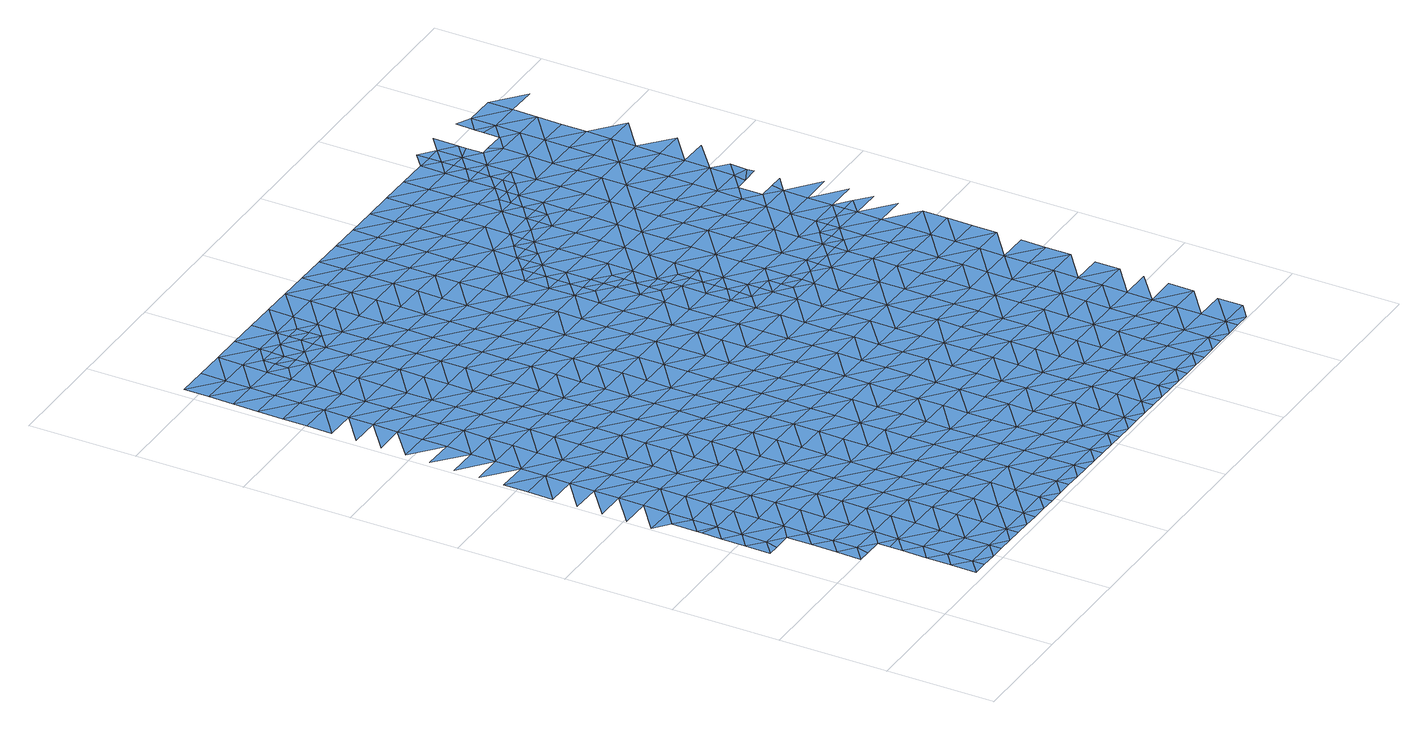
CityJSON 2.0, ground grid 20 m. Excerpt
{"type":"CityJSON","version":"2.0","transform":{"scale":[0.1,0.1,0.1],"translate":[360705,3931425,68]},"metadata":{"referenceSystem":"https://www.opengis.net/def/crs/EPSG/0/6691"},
"CityObjects":{
"waterbody1":{"type":"WaterBody","attributes":{"name":"9","class":"1140","function":"1","WaterBodyRiverFloodingRiskAttribute.description":"5","WaterBodyRiverFloodingRiskAttribute.rankOrg":"2","WaterBodyRiverFloodingRiskAttribute.adminType":"2","WaterBodyRiverFloodingRiskAttribute.scale":"L1"},"geometry":[{"type":"MultiSurface","lod":"1","boundaries":[[[0,1,2]],[[3,0,2]],[[4,5,6]],[[7,8,1]],[[9,10,11]],[[4,6,12]],[[11,10,13]],[[14,0,3]],[[1,0,7]],[[11,15,9]],[[16,17,5]],[[18,19,8]],[[4,16,5]],[[20,9,15]],[[21,4,12]],[[19,18,22]],[[13,23,11]],[[8,7,18]],[[24,7,0]],[[15,25,20]],[[16,26,17]],[[24,0,14]],[[27,20,25]],[[14,17,26]],[[28,15,11]],[[29,22,30]],[[23,28,11]],[[22,18,30]],[[27,31,32]],[[25,31,27]],[[33,34,35]],[[4,36,16]],[[35,29,33]],[[37,18,7]],[[32,31,21]],[[36,4,21]],[[24,14,26]],[[38,26,16]],[[29,30,33]],[[15,39,25]],[[40,28,23]],[[31,36,21]],[[41,7,24]],[[36,38,16]],[[42,31,25]],[[39,15,28]],[[37,7,41]],[[43,44,34]],[[45,24,26]],[[39,42,25]],[[30,18,46]],[[30,47,33]],[[40,48,28]],[[46,18,37]],[[46,47,30]],[[49,36,31]],[[50,26,38]],[[51,52,43]],[[24,53,41]],[[33,54,34]],[[55,39,28]],[[48,55,28]],[[45,26,50]],[[45,53,24]],[[56,31,42]],[[47,54,33]],[[57,38,36]],[[54,43,34]],[[58,59,51]],[[60,37,41]],[[61,62,63]],[[49,31,56]],[[64,42,39]],[[65,55,48]],[[66,50,38]],[[63,62,58]],[[67,61,63]],[[37,60,46]],[[63,68,67]],[[57,36,49]],[[69,39,55]],[[51,43,70]],[[71,45,50]],[[41,53,60]],[[42,72,56]],[[70,43,54]],[[65,73,55]],[[64,39,69]],[[68,74,75]],[[66,38,57]],[[71,53,45]],[[47,46,76]],[[58,51,77]],[[56,78,49]],[[77,51,70]],[[46,60,76]],[[72,42,64]],[[73,79,55]],[[74,80,81]],[[78,57,49]],[[71,50,66]],[[82,69,55]],[[54,47,83]],[[63,58,84]],[[53,85,60]],[[83,47,76]],[[84,58,77]],[[71,85,53]],[[79,82,55]],[[80,86,87]],[[88,66,57]],[[89,64,69]],[[90,76,60]],[[56,72,78]],[[70,54,91]],[[92,77,70]],[[68,63,93]],[[78,88,57]],[[93,63,84]],[[54,83,91]],[[73,94,79]],[[82,89,69]],[[86,95,96]],[[97,71,66]],[[76,98,83]],[[88,97,66]],[[60,85,90]],[[99,68,93]],[[70,91,92]],[[92,100,77]],[[94,101,79]],[[72,64,89]],[[74,68,102]],[[103,85,71]],[[84,77,100]],[[98,76,90]],[[102,68,99]],[[83,104,91]],[[97,103,71]],[[105,106,107]],[[96,95,105]],[[78,72,108]],[[80,74,109]],[[110,82,79]],[[108,72,89]],[[111,79,101]],[[93,84,112]],[[85,113,90]],[[109,74,102]],[[108,114,78]],[[115,92,91]],[[112,84,100]],[[103,113,85]],[[106,116,117]],[[118,99,93]],[[83,98,104]],[[86,119,95]],[[111,110,79]],[[88,78,114]],[[86,80,119]],[[120,97,88]],[[121,89,82]],[[122,98,90]],[[123,124,125]],[[126,111,101]],[[127,118,93]],[[119,80,109]],[[114,120,88]],[[128,100,92]],[[127,93,112]],[[116,124,123]],[[124,129,125]],[[91,104,130]],[[95,131,105]],[[99,132,102]],[[133,103,97]],[[118,132,99]],[[91,130,115]],[[134,112,100]],[[90,113,122]],[[122,135,98]],[[102,132,109]],[[136,137,129]],[[126,138,111]],[[105,139,106]],[[121,82,110]],[[108,89,121]],[[95,119,131]],[[103,140,113]],[[134,127,112]],[[141,130,104]],[[142,119,109]],[[97,120,133]],[[92,115,128]],[[133,140,103]],[[104,98,143]],[[144,145,137]],[[106,146,116]],[[114,108,147]],[[136,129,124]],[[132,142,109]],[[105,131,139]],[[147,108,121]],[[136,144,137]],[[148,118,127]],[[98,135,143]],[[149,131,119]],[[100,128,134]],[[110,111,150]],[[116,151,124]],[[111,138,150]],[[120,114,152]],[[145,153,154]],[[106,139,146]],[[122,113,155]],[[156,121,110]],[[152,114,147]],[[144,153,145]],[[157,132,118]],[[104,143,141]],[[115,158,128]],[[113,140,155]],[[149,119,142]],[[115,130,158]],[[138,159,150]],[[127,134,148]],[[124,160,136]],[[133,120,161]],[[154,162,163]],[[116,146,151]],[[121,156,147]],[[151,160,124]],[[161,120,152]],[[110,150,164]],[[165,122,155]],[[130,141,158]],[[139,131,166]],[[128,167,134]],[[135,122,168]],[[135,169,143]],[[159,170,150]],[[118,148,157]],[[157,171,132]],[[136,172,144]],[[131,149,166]],[[140,133,173]],[[110,164,156]],[[168,169,135]],[[147,174,152]],[[160,172,136]],[[169,141,143]],[[173,133,161]],[[154,153,162]],[[122,165,168]],[[142,132,171]],[[146,139,175]],[[128,158,167]],[[144,176,153]],[[139,166,175]],[[177,163,162]],[[150,178,164]],[[174,147,156]],[[172,176,144]],[[179,158,141]],[[178,150,170]],[[148,134,180]],[[181,165,155]],[[149,142,182]],[[140,173,183]],[[155,140,184]],[[151,146,185]],[[169,179,141]],[[149,186,166]],[[134,167,180]],[[187,156,164]],[[188,160,151]],[[142,171,182]],[[161,152,189]],[[146,175,185]],[[190,167,158]],[[140,183,184]],[[178,187,164]],[[157,148,191]],[[192,168,165]],[[152,174,189]],[[193,175,166]],[[178,170,194]],[[148,180,191]],[[195,174,156]],[[149,182,186]],[[173,161,196]],[[181,155,184]],[[151,185,197]],[[153,176,198]],[[162,153,199]],[[200,180,167]],[[162,201,177]],[[171,157,202]],[[168,192,169]],[[161,189,196]],[[188,151,197]],[[158,179,190]],[[194,203,178]],[[204,185,175]],[[157,191,202]],[[205,189,174]],[[166,186,193]],[[153,198,199]],[[192,165,181]],[[172,160,206]],[[207,179,169]],[[208,191,180]],[[156,187,195]],[[182,171,209]],[[173,196,210]],[[183,173,211]],[[212,204,175]],[[183,213,184]],[[206,160,188]],[[192,207,169]],[[167,190,200]],[[212,175,193]],[[201,162,199]],[[214,197,185]],[[171,202,209]],[[198,176,215]],[[211,213,183]],[[178,216,187]],[[189,217,196]],[[176,172,218]],[[219,190,179]],[[173,210,211]],[[184,213,181]],[[174,195,205]],[[220,199,198]],[[186,182,221]],[[204,214,185]],[[214,188,197]],[[218,172,206]],[[180,200,208]],[[222,195,187]],[[198,215,223]],[[178,203,216]],[[182,209,221]],[[215,176,218]],[[224,192,181]],[[196,225,210]],[[226,200,190]],[[198,223,220]],[[216,222,187]],[[202,191,227]],[[189,205,217]],[[193,186,228]],[[229,206,188]],[[179,207,219]],[[219,226,190]],[[203,230,216]],[[191,208,227]],[[227,231,202]],[[232,205,195]],[[186,221,228]],[[199,233,201]],[[234,215,218]],[[210,235,211]],[[236,208,200]],[[222,232,195]],[[209,202,231]],[[196,217,225]],[[181,213,224]],[[224,237,192]],[[238,218,206]],[[226,236,200]],[[230,239,216]],[[231,240,209]],[[241,217,205]],[[199,220,233]],[[209,242,221]],[[193,228,243]],[[212,193,244]],[[188,214,229]],[[207,192,237]],[[245,227,208]],[[232,241,205]],[[207,246,219]],[[210,225,235]],[[220,247,233]],[[193,243,244]],[[236,245,208]],[[204,248,214]],[[234,218,249]],[[239,250,216]],[[251,225,217]],[[221,252,228]],[[213,211,253]],[[216,250,222]],[[204,212,248]],[[254,249,218]],[[206,229,238]],[[201,233,255]],[[242,209,240]],[[219,256,226]],[[252,243,228]],[[211,235,253]],[[213,257,224]],[[207,237,246]],[[247,258,233]],[[212,244,248]],[[245,259,227]],[[260,232,222]],[[227,261,231]],[[214,262,229]],[[263,257,213]],[[257,237,224]],[[264,250,239]],[[218,238,254]],[[263,213,253]],[[250,260,222]],[[259,261,227]],[[217,241,251]],[[256,219,246]],[[252,221,242]],[[226,265,236]],[[266,244,243]],[[256,265,226]],[[267,255,233]],[[268,241,232]],[[231,269,240]],[[258,267,233]],[[229,270,238]],[[271,272,225]],[[214,248,262]],[[273,246,237]],[[274,249,254]],[[261,269,231]],[[225,251,271]],[[235,225,272]],[[236,275,245]],[[276,248,244]],[[265,275,236]],[[264,277,250]],[[270,229,262]],[[240,278,242]],[[238,279,254]],[[243,252,266]],[[272,280,235]],[[268,232,260]],[[254,281,274]],[[273,237,257]],[[269,278,240]],[[278,252,242]],[[253,235,280]],[[258,282,267]],[[275,283,245]],[[245,284,259]],[[248,285,262]],[[286,287,241]],[[277,288,250]],[[279,238,270]],[[287,271,251]],[[244,266,276]],[[263,253,280]],[[289,255,267]],[[250,288,260]],[[286,241,268]],[[256,246,290]],[[290,246,273]],[[251,241,287]],[[291,266,252]],[[263,292,257]],[[290,293,256]],[[254,294,281]],[[282,295,267]],[[259,296,261]],[[262,297,270]],[[294,254,279]],[[278,291,252]],[[248,276,285]],[[298,292,263]],[[299,268,260]],[[300,288,277]],[[265,256,293]],[[298,263,280]],[[288,301,260]],[[257,292,273]],[[302,276,266]],[[245,283,284]],[[261,296,269]],[[301,299,260]],[[299,286,268]],[[270,303,279]],[[304,305,271]],[[291,302,266]],[[305,280,272]],[[262,285,297]],[[306,290,273]],[[275,265,307]],[[267,308,289]],[[309,281,310]],[[271,287,304]],[[272,271,305]],[[311,285,276]],[[259,284,296]],[[281,294,310]],[[295,309,310]],[[269,312,278]],[[265,293,307]],[[300,313,288]],[[296,312,269]],[[267,295,314]],[[279,315,294]],[[302,311,276]],[[270,297,303]],[[303,315,279]],[[316,293,290]],[[283,275,317]],[[318,297,285]],[[273,292,306]],[[295,310,314]],[[278,319,291]],[[275,307,317]],[[320,321,286]],[[312,319,278]],[[321,304,287]],[[322,310,294]],[[298,280,323]],[[267,314,308]],[[324,292,298]],[[320,286,299]],[[325,307,293]],[[326,288,313]],[[284,283,327]],[[288,328,301]],[[287,286,321]],[[280,305,323]],[[329,303,297]],[[290,306,316]],[[316,325,293]],[[291,330,302]],[[283,317,327]],[[318,285,311]],[[319,330,291]],[[331,305,304]],[[332,299,301]],[[294,315,333]],[[334,317,307]],[[310,335,314]],[[324,298,323]],[[324,336,292]],[[326,313,337]],[[322,294,333]],[[325,334,307]],[[322,335,310]],[[302,338,311]],[[284,327,339]],[[328,332,301]],[[329,297,318]],[[296,284,340]],[[332,320,299]],[[330,338,302]],[[288,326,328]],[[306,292,336]],[[305,341,323]],[[340,284,339]],[[312,296,340]],[[304,321,331]],[[342,327,317]],[[315,303,343]],[[337,344,326]],[[311,345,318]],[[343,303,329]],[[346,321,320]],[[338,345,311]],[[347,324,323]],[[308,314,348]],[[319,312,349]],[[305,331,341]],[[350,329,318]],[[306,336,351]],[[316,306,352]],[[317,334,353]],[[348,314,335]],[[312,340,349]],[[354,315,343]],[[355,331,321]],[[356,322,333]],[[345,350,318]],[[347,336,324]],[[346,320,332]],[[325,316,352]],[[333,315,357]],[[358,334,325]],[[359,323,341]],[[342,317,353]],[[360,340,339]],[[306,351,352]],[[330,319,361]],[[362,343,329]],[[357,315,354]],[[356,335,322]],[[339,327,360]],[[326,344,363]],[[319,349,361]],[[347,323,359]],[[328,364,332]],[[350,362,329]],[[355,321,346]],[[365,341,331]],[[328,326,364]],[[366,349,340]],[[327,342,360]],[[347,367,336]],[[325,352,358]],[[356,333,357]],[[344,368,363]],[[364,326,363]],[[369,346,332]],[[330,361,370]],[[371,365,331]],[[338,330,372]],[[351,336,367]],[[362,373,343]],[[343,374,354]],[[371,331,355]],[[353,334,375]],[[356,376,335]],[[364,369,332]],[[377,361,349]],[[372,330,370]],[[345,338,372]],[[378,342,353]],[[373,374,343]],[[351,379,352]],[[334,358,375]],[[368,380,363]],[[348,335,376]],[[340,360,366]],[[381,355,346]],[[382,357,354]],[[359,341,365]],[[383,347,359]],[[384,351,367]],[[369,381,346]],[[352,379,358]],[[385,370,361]],[[350,345,386]],[[374,382,354]],[[382,356,357]],[[353,375,387]],[[388,364,363]],[[350,389,362]],[[349,366,377]],[[380,388,363]],[[345,372,386]],[[390,348,376]],[[383,367,347]],[[379,351,384]],[[391,359,365]],[[378,353,387]],[[360,342,378]],[[392,366,360]],[[381,393,355]],[[355,394,371]],[[385,361,377]],[[395,372,370]],[[393,394,355]],[[356,396,376]],[[383,359,391]],[[350,386,389]],[[397,384,367]],[[375,358,398]],[[399,365,371]],[[382,396,356]],[[398,358,379]],[[400,387,375]],[[395,386,372]],[[383,397,367]],[[401,370,385]],[[380,402,388]],[[360,378,392]],[[369,364,403]],[[394,399,371]],[[399,391,365]],[[403,364,388]],[[362,389,404]],[[369,405,381]],[[373,362,406]],[[407,400,375]],[[408,409,366]],[[407,375,398]],[[410,389,386]],[[397,411,384]],[[384,412,379]],[[370,401,395]],[[402,413,388]],[[390,376,414]],[[366,392,408]],[[362,404,406]],[[377,366,409]],[[374,415,382]],[[416,383,391]],[[374,373,415]],[[412,398,379]],[[376,396,414]],[[378,387,400]],[[414,417,390]],[[369,403,405]],[[385,377,409]],[[381,418,393]],[[400,419,378]],[[420,403,388]],[[421,404,389]],[[373,406,415]],[[382,422,396]],[[386,395,410]],[[415,422,382]],[[416,391,399]],[[420,388,413]],[[392,378,419]],[[401,423,395]],[[381,405,424]],[[384,411,412]],[[401,385,425]],[[393,426,394]],[[398,427,407]],[[416,428,383]],[[429,421,389]],[[421,406,404]],[[412,427,398]],[[429,389,410]],[[419,430,392]],[[385,409,425]],[[418,426,393]],[[426,399,394]],[[431,411,397]],[[381,424,418]],[[408,392,430]],[[432,433,395]],[[395,433,410]],[[401,434,423]],[[432,395,423]],[[397,383,431]],[[435,409,408]],[[436,415,406]],[[414,396,437]],[[413,438,420]],[[405,403,439]],[[401,425,434]],[[440,416,399]],[[441,425,409]],[[439,403,420]],[[421,436,406]],[[433,442,410]],[[396,422,437]],[[443,444,407]],[[444,419,400]],[[383,428,431]],[[445,435,408]],[[442,446,410]],[[410,446,429]],[[426,440,399]],[[445,408,430]],[[447,422,415]],[[407,427,443]],[[400,407,444]],[[438,448,420]],[[435,441,409]],[[417,414,449]],[[450,430,419]],[[451,423,434]],[[449,414,437]],[[452,453,411]],[[436,447,415]],[[446,454,429]],[[416,455,428]],[[456,457,425]],[[405,439,458]],[[424,405,459]],[[456,425,441]],[[454,460,429]],[[429,460,421]],[[440,455,416]],[[411,431,452]],[[412,411,453]],[[461,450,419]],[[434,425,457]],[[462,437,422]],[[444,461,419]],[[463,439,420]],[[464,451,434]],[[459,405,458]],[[459,465,424]],[[448,463,420]],[[465,426,418]],[[450,466,430]],[[427,412,453]],[[466,467,430]],[[430,467,445]],[[417,449,468]],[[418,424,465]],[[434,457,464]],[[453,469,427]],[[460,470,421]],[[471,449,437]],[[472,441,435]],[[467,473,445]],[[431,428,474]],[[451,464,475]],[[422,447,462]],[[443,427,469]],[[473,476,445]],[[431,477,452]],[[428,455,474]],[[435,445,476]],[[469,478,443]],[[443,479,444]],[[448,480,463]],[[481,472,435]],[[482,450,461]],[[458,439,483]],[[484,485,426]],[[485,455,440]],[[476,481,435]],[[483,439,463]],[[458,486,459]],[[436,421,487]],[[488,453,452]],[[444,489,461]],[[437,462,471]],[[477,431,474]],[[426,465,484]],[[440,426,485]],[[460,490,470]],[[487,421,470]],[[447,436,487]],[[480,491,463]],[[468,449,492]],[[493,472,481]],[[489,494,461]],[[494,495,461]],[[449,471,492]],[[444,479,489]],[[458,483,486]],[[488,452,477]],[[482,461,495]],[[443,478,479]],[[490,496,470]],[[488,497,453]],[[462,447,498]],[[465,459,499]],[[500,468,492]],[[447,487,498]],[[497,501,453]],[[496,502,470]],[[459,486,499]],[[502,503,470]],[[470,503,487]],[[455,485,504]],[[474,455,505]],[[469,453,501]],[[471,462,506]],[[507,489,479]],[[483,463,508]],[[463,491,508]],[[477,474,505]],[[462,498,506]],[[478,469,501]],[[455,504,505]],[[483,509,486]],[[465,499,510]],[[484,465,511]],[[512,479,478]],[[492,471,513]],[[503,514,487]],[[515,507,479]],[[491,516,508]],[[509,499,486]],[[517,498,487]],[[511,465,510]],[[488,477,518]],[[471,506,513]],[[483,508,519]],[[488,520,497]],[[485,484,521]],[[477,505,518]],[[518,520,488]],[[478,501,522]],[[516,523,508]],[[500,492,524]],[[521,484,511]],[[504,485,521]],[[483,519,509]],[[512,478,522]],[[492,513,524]],[[504,525,505]],[[524,526,500]],[[527,501,497]],[[514,503,528]],[[515,479,512]],[[517,487,514]],[[506,498,517]],[[510,499,529]],[[523,530,508]],[[531,519,508]],[[532,527,497]],[[499,509,529]],[[504,521,525]],[[505,533,518]],[[528,534,514]],[[497,520,532]],[[513,506,535]],[[501,536,522]],[[537,515,512]],[[530,531,508]],[[535,506,517]],[[527,536,501]],[[511,538,521]],[[519,539,509]],[[510,529,540]],[[511,510,538]],[[522,536,512]],[[505,525,541]],[[524,513,542]],[[543,526,524]],[[539,529,509]],[[544,517,514]],[[538,510,540]],[[542,513,535]],[[533,505,541]],[[533,545,518]],[[546,514,534]],[[520,545,532]],[[537,512,547]],[[520,518,545]],[[546,544,514]],[[544,535,517]],[[536,548,512]],[[549,546,534]],[[550,541,525]],[[524,542,543]],[[539,551,529]],[[529,552,540]],[[521,538,553]],[[525,521,550]],[[547,512,548]],[[554,542,535]],[[527,532,555]],[[556,536,527]],[[521,553,550]],[[526,543,557]],[[540,558,538]],[[550,559,541]],[[541,560,533]],[[549,561,546]],[[532,545,555]],[[555,556,527]],[[562,543,542]],[[563,547,548]],[[554,535,544]],[[538,558,553]],[[564,548,536]],[[565,544,546]],[[566,545,533]],[[567,565,546]],[[567,546,561]],[[568,563,548]],[[562,542,554]],[[543,569,557]],[[570,554,544]],[[541,559,560]],[[545,566,555]],[[558,571,553]],[[553,572,550]],[[573,570,544]],[[574,568,548]],[[573,544,565]],[[536,556,564]],[[564,574,548]],[[572,559,550]],[[566,533,560]],[[543,562,569]],[[575,562,554]],[[576,557,569]],[[577,560,559]],[[575,554,570]],[[578,564,556]],[[579,555,566]],[[574,580,568]],[[572,577,559]],[[556,555,578]],[[581,569,562]],[[582,580,583]],[[582,568,580]],[[584,575,570]],[[555,579,578]],[[564,585,574]],[[577,586,560]],[[560,587,566]],[[588,583,580]],[[581,562,575]],[[587,579,566]],[[585,564,578]],[[585,589,574]],[[576,569,590]],[[591,588,580]],[[584,592,575]],[[593,592,584]],[[569,581,590]],[[580,574,589]],[[590,594,576]],[[595,581,575]],[[596,578,579]],[[592,595,575]],[[587,597,579]],[[597,596,579]],[[595,598,581]],[[599,585,578]],[[600,580,589]],[[598,601,581]],[[581,601,590]],[[591,580,600]],[[596,599,578]],[[601,602,590]],[[602,603,590]],[[590,603,594]],[[604,591,600]],[[589,585,599]],[[589,605,600]],[[606,607,594]],[[606,594,603]],[[608,604,600]],[[609,608,600]]]}]},
"waterbody2":{"type":"WaterBody","attributes":{"name":"9","class":"1140","function":"1","WaterBodyRiverFloodingRiskAttribute.description":"5","WaterBodyRiverFloodingRiskAttribute.rankOrg":"1","WaterBodyRiverFloodingRiskAttribute.adminType":"2","WaterBodyRiverFloodingRiskAttribute.scale":"L1"},"geometry":[{"type":"MultiSurface","lod":"1","boundaries":[[[295,282,309]],[[610,309,282]],[[281,309,610]],[[274,281,610]],[[274,610,249]],[[249,610,258]],[[611,249,258]],[[611,258,247]],[[220,223,611]],[[223,234,611]],[[247,220,611]],[[282,258,610]],[[215,234,223]],[[234,249,611]]]}]},
"waterbody3":{"type":"WaterBody","attributes":{"name":"9","class":"1140","function":"1","WaterBodyRiverFloodingRiskAttribute.description":"5","WaterBodyRiverFloodingRiskAttribute.rankOrg":"1","WaterBodyRiverFloodingRiskAttribute.adminType":"2","WaterBodyRiverFloodingRiskAttribute.scale":"L1"},"geometry":[{"type":"MultiSurface","lod":"1","boundaries":[[[423,451,432]],[[432,612,433]],[[432,451,612]],[[612,613,433]],[[442,613,446]],[[442,433,613]],[[472,456,441]],[[451,475,612]],[[613,614,446]],[[454,614,460]],[[454,446,614]],[[457,456,615]],[[616,613,612]],[[456,472,615]],[[482,617,450]],[[466,617,467]],[[466,450,617]],[[464,618,475]],[[490,460,614]],[[464,457,618]],[[457,615,618]],[[472,493,615]],[[617,619,467]],[[612,475,616]],[[613,620,614]],[[473,467,619]],[[614,496,490]],[[476,473,619]],[[482,495,617]],[[475,618,616]],[[619,621,476]],[[622,618,615]],[[623,615,493]],[[481,476,621]],[[613,616,620]],[[493,481,621]],[[489,507,494]],[[624,619,617]],[[623,622,615]],[[625,614,620]],[[494,626,495]],[[496,614,625]],[[618,627,616]],[[623,493,621]],[[494,507,626]],[[617,495,624]],[[624,628,619]],[[619,629,621]],[[502,630,503]],[[495,626,624]],[[630,496,625]],[[502,496,630]],[[507,515,626]],[[628,629,619]],[[629,623,621]],[[620,616,627]],[[618,622,627]],[[627,631,620]],[[528,503,630]],[[625,620,631]],[[626,632,624]],[[623,633,622]],[[632,626,515]],[[631,634,625]],[[534,528,630]],[[630,625,634]],[[624,635,628]],[[636,627,622]],[[623,629,633]],[[637,534,630]],[[634,637,630]],[[632,515,537]],[[628,638,629]],[[639,622,633]],[[640,631,627]],[[624,632,635]],[[537,547,632]],[[622,639,636]],[[631,640,634]],[[628,635,638]],[[629,641,633]],[[549,534,637]],[[642,629,638]],[[627,636,640]],[[634,643,637]],[[640,643,634]],[[561,549,637]],[[635,632,644]],[[641,629,642]],[[632,547,644]],[[639,633,641]],[[635,645,638]],[[641,646,639]],[[647,561,637]],[[643,647,637]],[[644,547,563]],[[645,642,638]],[[636,639,646]],[[648,635,644]],[[646,649,636]],[[563,568,644]],[[645,635,648]],[[650,641,642]],[[647,651,561]],[[568,582,644]],[[651,565,567]],[[640,636,652]],[[582,583,644]],[[644,583,648]],[[567,561,651]],[[653,646,641]],[[652,636,649]],[[643,654,647]],[[642,645,650]],[[643,640,654]],[[584,570,573]],[[655,565,651]],[[573,565,655]],[[583,656,648]],[[657,649,646]],[[654,640,652]],[[658,645,648]],[[647,659,651]],[[641,650,653]],[[584,573,655]],[[660,652,649]],[[661,650,645]],[[651,662,655]],[[646,653,657]],[[647,654,659]],[[655,593,584]],[[583,588,656]],[[648,656,658]],[[650,661,653]],[[660,649,657]],[[663,654,652]],[[664,593,655]],[[651,659,662]],[[588,591,656]],[[645,658,661]],[[653,665,657]],[[666,652,660]],[[667,659,654]],[[655,662,664]],[[668,658,656]],[[669,660,657]],[[663,652,666]],[[665,653,661]],[[668,656,591]],[[664,670,593]],[[665,669,657]],[[670,595,592]],[[592,593,670]],[[671,666,660]],[[667,654,663]],[[662,659,667]],[[668,672,658]],[[662,673,664]],[[670,674,595]],[[669,671,660]],[[668,591,604]],[[598,674,601]],[[661,675,665]],[[598,595,674]],[[676,663,666]],[[673,662,667]],[[661,658,677]],[[674,678,601]],[[671,676,666]],[[679,669,665]],[[675,679,665]],[[602,678,603]],[[604,608,668]],[[602,601,678]],[[661,677,675]],[[658,672,677]],[[676,680,663]],[[663,681,667]],[[664,673,682]],[[670,664,683]],[[684,603,678]],[[606,603,684]],[[679,685,669]],[[668,686,672]],[[674,687,678]],[[607,606,684]],[[674,670,683]],[[667,681,673]],[[664,682,683]],[[669,688,671]],[[675,677,689]],[[681,663,680]],[[672,690,677]],[[678,691,684]],[[674,692,687]],[[671,688,676]],[[693,678,687]],[[673,694,682]],[[692,674,683]],[[691,678,693]],[[679,695,685]],[[689,677,696]],[[669,685,688]],[[676,697,680]],[[694,673,681]],[[698,684,691]],[[699,683,682]],[[687,692,700]],[[695,701,685]],[[702,681,680]],[[697,676,688]],[[703,682,694]],[[701,695,704]],[[685,705,688]],[[700,692,706]],[[699,707,683]],[[685,701,705]],[[682,703,699]],[[680,697,702]],[[681,708,694]],[[692,683,707]],[[709,708,681]],[[708,703,694]],[[710,697,688]],[[681,702,709]],[[706,692,707]],[[711,702,697]],[[708,712,703]],[[713,714,715]],[[713,706,707]],[[715,706,713]],[[699,703,712]],[[702,711,709]],[[713,716,714]],[[712,717,699]],[[718,714,716]],[[709,719,708]],[[707,699,720]],[[719,712,708]],[[713,707,720]],[[699,717,720]],[[716,713,721]],[[713,720,721]],[[721,722,716]],[[723,722,721]]]}]}
},
"vertices":[
[59,364,5],[31,388,5],[31,342,5],[52,341,5],[114,225,5],[86,248,5],[85,202,5],[60,411,5],[32,434,5],[140,63,5],[139,16,5],[168,39,5],[108,202,5],[167,16,5],[87,341,5],[168,85,5],[115,271,5],[87,295,5],[61,457,5],[33,470,5],[140,109,5],[142,201,5],[33,480,5],[196,15,5],[116,363,5],[169,131,5],[115,317,5],[141,155,5],[224,38,5],[34,527,5],[62,503,5],[170,178,5],[142,178,5],[62,549,5],[63,595,5],[6,550,5],[171,224,5],[117,456,5],[171,270,5],[225,84,5],[224,15,5],[117,410,5],[226,131,5],[64,642,5],[6,596,5],[173,363,5],[118,502,5],[119,548,5],[252,15,5],[227,223,5],[172,316,5],[64,688,5],[7,642,5],[173,409,5],[120,595,5],[281,37,5],[227,177,5],[228,269,5],[65,734,5],[8,689,5],[174,455,5],[9,781,5],[8,735,5],[66,780,5],[282,130,5],[281,14,5],[229,315,5],[10,827,5],[67,826,5],[282,83,5],[120,641,5],[229,362,5],[283,176,5],[309,14,5],[67,873,5],[11,874,5],[175,501,5],[121,687,5],[284,222,5],[338,36,5],[68,919,5],[11,920,5],[338,83,5],[176,547,5],[122,733,5],[230,408,5],[69,965,6],[12,966,6],[285,268,5],[339,129,5],[231,454,5],[176,594,5],[177,640,5],[123,779,5],[337,13,5],[69,1011,6],[13,1012,6],[285,315,5],[232,500,5],[123,826,5],[178,686,5],[366,13,5],[124,872,5],[286,361,5],[232,547,5],[70,1058,6],[71,1104,6],[14,1058,6],[340,175,5],[125,918,5],[395,82,5],[394,36,5],[178,732,5],[287,407,5],[341,221,5],[234,639,5],[72,1150,6],[14,1105,6],[180,825,5],[125,964,6],[341,267,5],[396,128,5],[288,453,5],[15,1151,6],[72,1196,6],[16,1197,6],[394,12,5],[179,778,5],[234,685,5],[16,1243,6],[233,593,5],[126,1010,6],[181,871,5],[342,314,5],[235,731,5],[288,499,5],[73,1242,6],[17,1290,6],[422,12,5],[127,1057,6],[343,360,5],[290,592,5],[181,917,5],[289,546,5],[74,1289,6],[18,1336,6],[128,1103,6],[397,174,5],[236,778,5],[182,963,6],[451,35,5],[128,1149,6],[397,220,5],[75,1335,6],[19,1382,6],[343,406,5],[453,127,5],[237,824,5],[290,638,5],[451,12,5],[129,1195,6],[398,267,5],[75,1381,6],[19,1428,6],[452,81,5],[344,452,5],[183,1010,6],[291,684,5],[345,499,5],[346,545,5],[479,11,5],[237,870,5],[130,1242,6],[399,313,5],[453,173,5],[184,1056,6],[130,1288,6],[76,1427,6],[508,34,5],[346,591,5],[292,731,5],[401,451,5],[238,916,5],[399,359,5],[400,405,5],[184,1102,6],[239,962,6],[508,80,5],[186,1194,6],[454,219,5],[347,637,5],[293,777,5],[402,498,5],[239,1009,6],[507,11,5],[509,126,5],[455,266,5],[185,1148,6],[131,1334,6],[132,1380,6],[348,683,5],[133,1426,6],[293,823,5],[536,10,5],[241,1101,6],[510,172,5],[186,1241,6],[402,544,5],[349,730,5],[294,869,5],[455,312,5],[456,358,5],[240,1055,6],[457,404,5],[242,1147,6],[159,1310,6],[564,33,5],[511,219,5],[187,1287,6],[403,590,5],[160,1357,6],[295,915,5],[565,79,5],[160,1334,6],[458,451,5],[511,265,5],[404,636,5],[349,776,5],[295,962,6],[242,1194,6],[564,10,5],[350,822,5],[566,125,5],[189,1379,6],[187,1310,6],[512,311,5],[404,683,5],[458,497,5],[243,1240,6],[592,9,5],[351,868,5],[567,172,5],[351,914,5],[296,1008,6],[297,1054,6],[405,729,5],[459,543,5],[188,1356,6],[298,1100,6],[216,1310,6],[621,32,5],[567,218,5],[352,961,6],[513,357,5],[244,1286,6],[189,1426,6],[460,589,5],[514,450,5],[217,1356,6],[406,775,5],[622,78,5],[407,821,5],[298,1146,6],[514,403,5],[621,9,5],[460,635,5],[353,1007,6],[245,1378,6],[623,124,5],[407,867,5],[299,1193,6],[568,264,5],[569,310,5],[515,496,5],[244,1309,6],[461,682,5],[354,1053,6],[649,8,5],[408,914,5],[300,1239,6],[569,356,5],[273,1309,6],[245,1355,6],[462,728,5],[463,774,5],[354,1099,6],[623,171,5],[624,217,5],[678,31,5],[246,1425,6],[516,542,5],[409,960,6],[571,449,5],[516,588,5],[300,1285,6],[273,1355,6],[463,820,5],[355,1146,6],[570,403,5],[679,124,5],[677,8,5],[679,77,5],[410,1006,6],[356,1192,6],[625,263,5],[625,309,5],[572,495,5],[517,635,5],[303,1424,6],[273,1332,6],[301,1331,6],[410,1052,6],[464,867,5],[706,8,5],[302,1378,6],[356,1238,6],[572,541,5],[518,681,5],[411,1098,6],[465,913,5],[680,170,5],[681,216,5],[358,1330,6],[626,355,5],[627,402,5],[573,587,5],[734,30,5],[519,727,5],[735,76,5],[412,1145,6],[465,959,6],[681,262,5],[736,123,5],[357,1284,6],[574,634,5],[359,1377,6],[628,448,5],[734,7,5],[466,1005,6],[519,773,5],[520,819,5],[682,308,5],[575,726,5],[412,1191,6],[762,7,5],[467,1051,6],[737,169,5],[684,401,5],[359,1423,6],[521,866,5],[468,1098,6],[628,494,5],[629,540,5],[575,680,5],[413,1237,6],[737,215,5],[415,1330,6],[414,1283,6],[630,587,5],[683,355,5],[576,772,5],[521,912,5],[468,1144,6],[791,29,5],[792,76,5],[739,308,5],[577,819,5],[684,447,5],[791,6,5],[793,122,5],[522,958,6],[738,261,5],[523,1004,6],[469,1190,6],[470,1236,6],[630,633,5],[415,1376,6],[577,865,5],[632,725,5],[686,539,5],[819,6,5],[793,168,5],[471,1282,6],[740,400,5],[685,493,5],[578,911,5],[524,1050,6],[631,679,5],[848,28,5],[524,1097,6],[416,1422,6],[740,354,5],[633,771,5],[794,214,5],[795,260,5],[580,1003,6],[471,1329,6],[741,446,5],[686,586,5],[795,307,5],[688,678,5],[579,957,6],[847,5,5],[849,75,5],[525,1143,6],[849,121,5],[526,1189,6],[687,632,5],[633,818,5],[634,864,5],[580,1050,6],[742,492,5],[742,539,5],[876,5,5],[472,1375,6],[526,1235,6],[796,353,5],[473,1421,6],[851,213,5],[689,724,5],[905,28,5],[582,1142,6],[527,1282,6],[608,980,6],[850,167,5],[635,910,5],[851,260,5],[743,585,5],[797,399,5],[581,1096,6],[689,771,5],[798,445,5],[608,1003,6],[608,1026,6],[636,956,6],[691,863,5],[582,1188,6],[528,1328,6],[904,4,5],[905,74,5],[852,306,5],[663,887,5],[609,1049,6],[744,631,5],[745,677,5],[690,817,5],[609,1072,6],[583,1234,6],[932,4,5],[529,1374,6],[717,747,5],[636,979,6],[798,491,5],[799,538,5],[609,1095,6],[853,352,5],[663,910,5],[663,933,5],[906,120,5],[907,166,5],[610,1118,6],[745,723,5],[584,1281,6],[961,27,5],[664,956,6],[907,212,5],[718,770,5],[718,793,5],[529,1420,6],[800,584,5],[638,1141,6],[585,1327,6],[691,886,5],[718,816,5],[854,398,5],[664,979,6],[719,839,5],[854,444,5],[801,630,5],[801,676,5],[961,4,5],[719,863,5],[746,747,5],[962,73,5],[908,259,5],[909,305,5],[963,119,5],[639,1187,6],[855,491,5],[773,700,5],[638,1118,6],[989,3,5],[585,1373,6],[719,886,5],[774,723,5],[774,746,5],[666,1118,6],[856,537,5],[640,1234,6],[963,165,5],[586,1419,6],[856,583,5],[667,1141,6],[667,1164,6],[910,351,5],[910,397,5],[641,1280,6],[802,699,5],[1018,26,5],[1019,118,5],[964,212,5],[965,258,5],[858,675,5],[641,1326,6],[696,1186,6],[830,699,5],[1018,3,5],[697,1233,6],[911,444,5],[1019,72,5],[912,490,5],[966,304,5],[857,629,5],[1046,2,5],[642,1372,6],[966,350,5],[643,1418,6],[913,582,5],[695,1163,6],[1020,164,5],[1075,25,5],[1075,71,5],[912,536,5],[968,443,5],[724,1163,6],[697,1279,6],[914,628,5],[858,699,5],[1021,257,5],[1076,117,5],[1021,211,5],[967,396,5],[698,1325,6],[699,1371,6],[753,1232,6],[968,489,5],[752,1186,6],[887,698,5],[915,675,5],[752,1163,6],[1023,349,5],[1077,164,5],[1077,210,5],[1022,303,5],[754,1278,6],[969,535,5],[970,581,5],[699,1418,6],[1078,256,5],[1024,396,5],[1024,442,5],[780,1162,6],[755,1324,6],[915,698,5],[971,627,5],[781,1208,6],[1025,488,5],[781,1185,6],[943,697,5],[755,1370,6],[782,1254,6],[1079,302,5],[1080,348,5],[782,1231,6],[971,674,5],[811,1277,6],[756,1417,6],[1080,395,5],[1026,580,5],[1026,534,5],[972,720,5],[811,1323,6],[944,720,5],[944,743,5],[810,1254,6],[1027,627,5],[1081,441,5],[1082,487,5],[972,743,5],[1028,673,5],[812,1370,6],[1001,743,5],[839,1277,6],[839,1254,6],[813,1416,6],[839,1300,6],[1083,580,5],[1082,533,5],[840,1323,6],[1084,626,5],[1029,719,5],[840,1346,6],[840,1369,6],[841,1392,6],[1029,742,5],[1085,672,5],[841,1415,6],[841,1438,6],[1057,742,5],[1085,718,5],
[245,1332,6],[188,1333,6],
[636,1003,6],[637,1049,6],[638,1095,6],[691,909,5],[693,1002,6],[746,770,5],[692,955,6],[747,816,5],[694,1048,6],[747,862,5],[749,955,6],[748,908,5],[803,769,5],[694,1094,6],[802,723,5],[750,1001,6],[803,815,5],[804,861,5],[695,1140,6],[750,1047,6],[859,722,5],[805,907,5],[751,1093,6],[859,768,5],[806,1000,6],[752,1139,6],[860,814,5],[806,954,6],[807,1046,6],[862,907,5],[861,860,5],[808,1092,6],[915,721,5],[917,813,5],[862,953,6],[808,1139,6],[916,767,5],[863,999,6],[917,859,5],[809,1185,6],[864,1045,6],[918,906,5],[864,1091,6],[810,1231,6],[973,766,5],[919,952,6],[973,812,5],[865,1138,6],[920,998,6],[974,859,5],[866,1184,6],[921,1091,6],[867,1230,6],[975,905,5],[920,1044,6],[922,1137,6],[1029,765,5],[976,951,6],[867,1276,6],[976,997,6],[1030,811,5],[923,1183,6],[868,1322,6],[1003,881,5],[977,1043,6],[1031,858,5],[869,1369,6],[1004,927,5],[978,1090,6],[978,1136,6],[923,1229,6],[924,1275,6],[869,1415,6],[1032,950,6],[1086,764,5],[897,1345,6],[1033,996,6],[1036,881,5],[1087,811,5],[897,1391,6],[925,1322,6],[897,1376,6],[979,1182,6],[1028,927,5],[1060,880,5],[1034,1043,6],[898,1438,6],[981,1275,6],[915,1345,6],[1060,941,5],[1034,1089,6],[980,1228,6],[1060,927,6],[1061,973,5],[953,1344,6],[981,1321,6],[1036,1181,6],[1035,1135,6],[1090,1042,5],[1091,1088,5],[1037,1227,6],[982,1367,6],[954,1391,6],[954,1375,6],[983,1413,6],[1037,1274,6],[955,1426,6],[1093,1180,6],[1038,1320,6],[1039,1366,6],[1039,1412,6],[1095,1365,6]
]}
